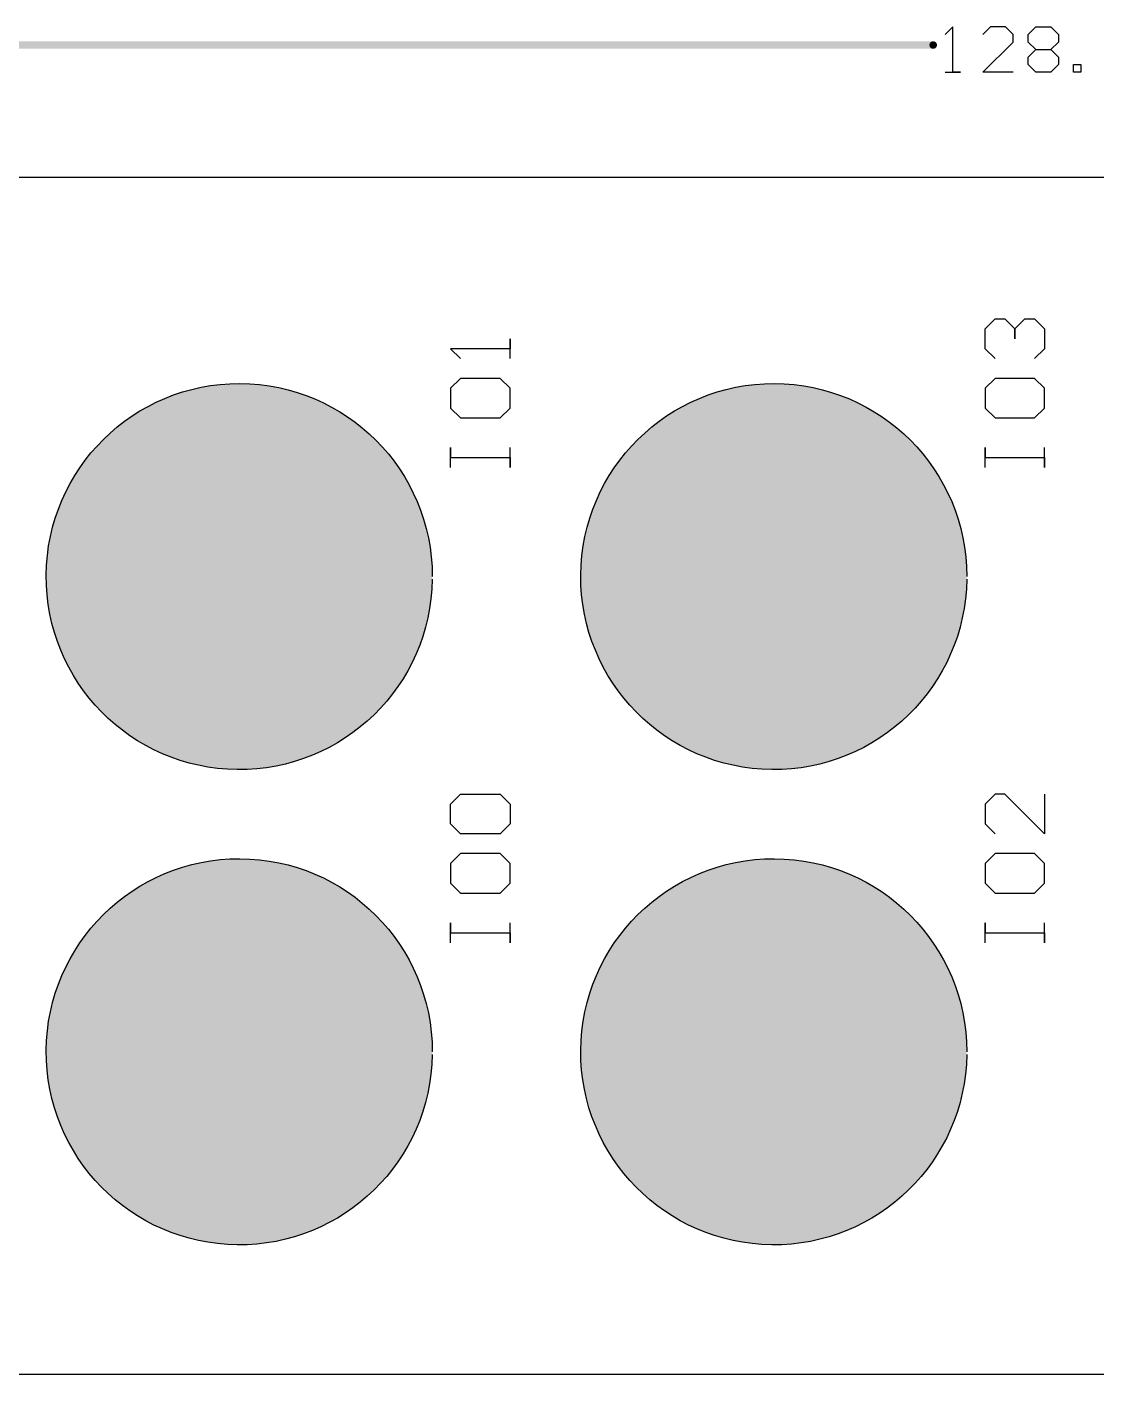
# Model space of a CAD drawing. Header units: millimetres. Extents: x 34 to 167, y 52 to 98.
# Drawn here: x 62.77 to 98.77, y 52.31 to 97.66 of the extents above; entities that cross this region are included whole.
import ezdxf

# ---------------------------------------------------------------- set-up
doc = ezdxf.new("R2010")
doc.units = ezdxf.units.MM
for name, color, linetype in [('BottomLayer', 5, 'Continuous'), ('Mechanical1', 6, 'Continuous'), ('PadHoleLayer', 156, 'Continuous'), ('TopLayer', 1, 'Continuous'), ('TopOverlay', 2, 'Continuous')]:
    doc.layers.add(name, color=color, linetype=linetype)

msp = doc.modelspace()

# ---------------------------------------------------------------- linework, layer by layer
at = {"layer": 'BottomLayer', "const_width": 2.99999908}
for points in [[(68.41814357999999, 79.15843452, 1), (71.41814266, 79.15843452, 1)], [(86.4181279, 79.15843452, 1), (89.41812698, 79.15843452, 1)], [(68.41814357999999, 63.15843096, 1), (71.41814266, 63.15843096, 1)], [(86.41808726, 63.15844619999999, 1), (89.41808633999999, 63.15844619999999, 1)]]:
    msp.add_lwpolyline(points, format="xyb", close=True, dxfattribs=at)
at = {"layer": 'Mechanical1'}
for p, q in [((93.94722383999999, 97.66275361999999), (93.69330511999999, 97.40883489999999)), ((93.94722383999999, 96.13924637999999), (93.94722383999999, 97.66275361999999)), ((95.21681235999999, 97.66275361999999), (94.96289363999999, 97.40883489999999)), ((95.72464726, 97.66275361999999), (95.21681235999999, 97.66275361999999)), ((95.97856598, 97.40883489999999), (95.72464726, 97.66275361999999)), ((96.48640087999999, 97.40883489999999), (96.74031959999999, 97.66275361999999)), ((96.74031959999999, 97.66275361999999), (97.2481545, 97.66275361999999)), ((97.2481545, 97.66275361999999), (97.50207322, 97.40883489999999)), ((94.96289363999999, 96.13924637999999), (95.97856598, 97.15491872)), ((95.97856598, 97.15491872), (95.97856598, 97.40883489999999)), ((96.48640087999999, 97.15491872), (96.48640087999999, 97.40883489999999)), ((96.74031959999999, 96.901), (96.48640087999999, 97.15491872)), ((97.50207322, 97.15491872), (97.2481545, 96.901)), ((97.50207322, 97.40883489999999), (97.50207322, 97.15491872)), ((96.48640087999999, 96.64708128), (96.74031959999999, 96.901)), ((96.48640087999999, 96.39316509999999), (96.48640087999999, 96.64708128)), ((96.74031959999999, 96.901), (97.2481545, 96.901)), ((97.2481545, 96.901), (97.50207322, 96.64708128)), ((97.50207322, 96.64708128), (97.50207322, 96.39316509999999)), ((96.74031959999999, 96.13924637999999), (96.48640087999999, 96.39316509999999)), ((97.50207322, 96.39316509999999), (97.2481545, 96.13924637999999)), ((98.00990811999999, 96.13924637999999), (98.00990811999999, 96.39316509999999)), ((98.00990811999999, 96.39316509999999), (98.26382684, 96.39316509999999)), ((98.26382684, 96.39316509999999), (98.26382684, 96.13924637999999)), ((93.69330511999999, 96.13924637999999), (94.20114002, 96.13924637999999)), ((94.20114002, 96.13924637999999), (93.94722383999999, 96.13924637999999)), ((95.97856598, 96.13924637999999), (94.96289363999999, 96.13924637999999)), ((97.2481545, 96.13924637999999), (96.74031959999999, 96.13924637999999)), ((98.26382684, 96.13924637999999), (98.00990811999999, 96.13924637999999))]:
    msp.add_line(p, q, dxfattribs=at)
at = {"layer": 'Mechanical1', "const_width": 0.254}
msp.add_lwpolyline([(33.9624035, 97.0534), (93.28690512, 97.0534)], dxfattribs=at)
at = {"layer": 'Mechanical1', "const_width": 0.127}
msp.add_lwpolyline([(93.22340512, 97.0534, 1), (93.35040511999999, 97.0534, 1)], format="xyb", close=True, dxfattribs=at)
at = {"layer": 'Mechanical1'}
for points in [[(33.9624035, 92.60843048), (162.36237784, 92.60843048)], [(33.9624035, 52.30843488), (162.36239816, 52.30843488)]]:
    msp.add_lwpolyline(points, dxfattribs=at)
for points in [[(76.41753068, 79.06915606, -291.2099329300358), (76.41814282, 79.15843452)], [(94.417515, 79.06915606, -291.2099329300358), (94.41812714, 79.15843452)], [(76.41753068, 63.06915249999999, -291.2099329300358), (76.41814282, 63.15843096)], [(94.417515, 63.06914741999999, -291.2099329300358), (94.41812714, 63.15842588)]]:
    msp.add_lwpolyline(points, format="xyb", dxfattribs=at)
for points in [[(76.41753068, 79.06915606, 1), (76.41753068, 79.06915606, 1)], [(76.41814282, 79.15843452, 1), (76.41814282, 79.15843452, 1)], [(94.417515, 79.06915606, 1), (94.417515, 79.06915606, 1)], [(94.41812714, 79.15843452, 1), (94.41812714, 79.15843452, 1)], [(76.41753068, 63.06915249999999, 1), (76.41753068, 63.06915249999999, 1)], [(76.41814282, 63.15843096, 1), (76.41814282, 63.15843096, 1)], [(94.417515, 63.06914741999999, 1), (94.417515, 63.06914741999999, 1)], [(94.41812714, 63.15842588, 1), (94.41812714, 63.15842588, 1)]]:
    msp.add_lwpolyline(points, format="xyb", close=True, dxfattribs=at)
at = {"layer": 'PadHoleLayer', "const_width": 6.4999997}
for points in [[(66.66814454, 79.15843452, 1), (73.16814169999999, 79.15843452, 1)], [(84.66812886, 79.15843452, 1), (91.16812601999999, 79.15843452, 1)], [(66.66814454, 63.15843096, 1), (73.16814169999999, 63.15843096, 1)], [(84.66808822, 63.15844619999999, 1), (91.16808538, 63.15844619999999, 1)]]:
    msp.add_lwpolyline(points, format="xyb", close=True, dxfattribs=at)
at = {"layer": 'TopLayer', "const_width": 2.99999908}
for points in [[(68.41814357999999, 79.15843452, 1), (71.41814266, 79.15843452, 1)], [(86.4181279, 79.15843452, 1), (89.41812698, 79.15843452, 1)], [(68.41814357999999, 63.15843096, 1), (71.41814266, 63.15843096, 1)], [(86.41808726, 63.15844619999999, 1), (89.41808633999999, 63.15844619999999, 1)]]:
    msp.add_lwpolyline(points, format="xyb", close=True, dxfattribs=at)
at = {"layer": 'TopOverlay'}
for p, q in [((95.03744517999999, 87.49676176), (95.37067286, 87.8299869)), ((95.37067286, 87.8299869), (95.703898, 87.8299869)), ((95.703898, 87.8299869), (96.03712313999999, 87.49676176)), ((96.03712313999999, 87.49676176), (96.37035082, 87.8299869)), ((96.37035082, 87.8299869), (96.70357596, 87.8299869)), ((96.70357596, 87.8299869), (97.03680109999999, 87.49676176)), ((79.036799, 86.4970838), (79.036799, 87.16353407999999)), ((79.036799, 87.16353407999999), (79.036799, 86.83030894)), ((95.03744517999999, 86.83030894), (95.03744517999999, 87.49676176)), ((96.03712313999999, 87.49676176), (96.03712313999999, 87.16353407999999)), ((96.03712313999999, 87.16353407999999), (96.03712313999999, 87.49676176)), ((97.03680109999999, 87.49676176), (97.03680109999999, 86.83030894)), ((79.036799, 86.83030894), (77.03744308, 86.83030894)), ((77.03744308, 86.83030894), (77.37067076, 86.4970838)), ((95.37067286, 86.4970838), (95.03744517999999, 86.83030894)), ((97.03680109999999, 86.83030894), (96.70357596, 86.4970838)), ((77.37067076, 85.83063098), (77.03744308, 85.49740584)), ((78.70357385999999, 85.83063098), (77.37067076, 85.83063098)), ((79.036799, 85.49740584), (78.70357385999999, 85.83063098)), ((95.37067286, 85.83063098), (95.03744517999999, 85.49740584)), ((96.70357596, 85.83063098), (95.37067286, 85.83063098)), ((97.03680109999999, 85.49740584), (96.70357596, 85.83063098)), ((77.03744308, 85.49740584), (77.03744308, 84.83095302)), ((79.036799, 84.83095302), (79.036799, 85.49740584)), ((95.03744517999999, 85.49740584), (95.03744517999999, 84.83095302)), ((97.03680109999999, 84.83095302), (97.03680109999999, 85.49740584)), ((77.03744308, 84.83095302), (77.37067076, 84.49772788)), ((78.70357385999999, 84.49772788), (79.036799, 84.83095302)), ((95.03744517999999, 84.83095302), (95.37067286, 84.49772788)), ((96.70357596, 84.49772788), (97.03680109999999, 84.83095302)), ((77.37067076, 84.49772788), (78.70357385999999, 84.49772788)), ((95.37067286, 84.49772788), (96.70357596, 84.49772788)), ((77.03744308, 82.83159964), (77.03744308, 83.49804992)), ((77.03744308, 83.49804992), (77.03744308, 83.16482477999999)), ((79.036799, 82.83159964), (79.036799, 83.49804992)), ((95.03744517999999, 82.83159964), (95.03744517999999, 83.49804992)), ((95.03744517999999, 83.49804992), (95.03744517999999, 83.16482477999999)), ((97.03680109999999, 82.83159964), (97.03680109999999, 83.49804992)), ((77.03744308, 83.16482477999999), (79.036799, 83.16482477999999)), ((79.036799, 83.16482477999999), (79.036799, 82.83159964)), ((95.03744517999999, 83.16482477999999), (97.03680109999999, 83.16482477999999)), ((97.03680109999999, 83.16482477999999), (97.03680109999999, 82.83159964)), ((77.03744308, 71.49676328), (77.37067076, 71.82998841999999)), ((77.37067076, 71.82998841999999), (78.70357385999999, 71.82998841999999)), ((78.70357385999999, 71.82998841999999), (79.036799, 71.49676328)), ((95.37067286, 71.82998841999999), (95.03744517999999, 71.49676328)), ((95.703898, 71.82998841999999), (95.37067286, 71.82998841999999)), ((97.03680109999999, 70.49708532), (95.703898, 71.82998841999999)), ((97.03680109999999, 71.82998841999999), (97.03680109999999, 70.49708532)), ((77.03744308, 70.83031045999999), (77.03744308, 71.49676328)), ((79.036799, 71.49676328), (79.036799, 70.83031045999999)), ((95.03744517999999, 71.49676328), (95.03744517999999, 70.83031045999999)), ((77.37067076, 70.49708532), (77.03744308, 70.83031045999999)), ((79.036799, 70.83031045999999), (78.70357385999999, 70.49708532)), ((95.03744517999999, 70.83031045999999), (95.37067286, 70.49708532)), ((78.70357385999999, 70.49708532), (77.37067076, 70.49708532)), ((77.37067076, 69.8306325), (77.03744308, 69.49740736)), ((77.03744308, 69.49740736), (77.03744308, 68.83095454)), ((78.70357385999999, 69.8306325), (77.37067076, 69.8306325)), ((79.036799, 69.49740736), (78.70357385999999, 69.8306325)), ((79.036799, 68.83095454), (79.036799, 69.49740736)), ((95.37067286, 69.8306325), (95.03744517999999, 69.49740736)), ((95.03744517999999, 69.49740736), (95.03744517999999, 68.83095454)), ((96.70357596, 69.8306325), (95.37067286, 69.8306325)), ((97.03680109999999, 69.49740736), (96.70357596, 69.8306325)), ((97.03680109999999, 68.83095454), (97.03680109999999, 69.49740736)), ((77.03744308, 68.83095454), (77.37067076, 68.4977294)), ((77.37067076, 68.4977294), (78.70357385999999, 68.4977294)), ((78.70357385999999, 68.4977294), (79.036799, 68.83095454)), ((95.03744517999999, 68.83095454), (95.37067286, 68.4977294)), ((95.37067286, 68.4977294), (96.70357596, 68.4977294)), ((96.70357596, 68.4977294), (97.03680109999999, 68.83095454)), ((77.03744308, 66.83160115999999), (77.03744308, 67.49805144)), ((77.03744308, 67.49805144), (77.03744308, 67.1648263)), ((77.03744308, 67.1648263), (79.036799, 67.1648263)), ((79.036799, 66.83160115999999), (79.036799, 67.49805144)), ((79.036799, 67.1648263), (79.036799, 66.83160115999999)), ((95.03744517999999, 66.83160115999999), (95.03744517999999, 67.49805144)), ((95.03744517999999, 67.49805144), (95.03744517999999, 67.1648263)), ((95.03744517999999, 67.1648263), (97.03680109999999, 67.1648263)), ((97.03680109999999, 66.83160115999999), (97.03680109999999, 67.49805144)), ((97.03680109999999, 67.1648263), (97.03680109999999, 66.83160115999999))]:
    msp.add_line(p, q, dxfattribs=at)

doc.saveas('drawing.dxf')
